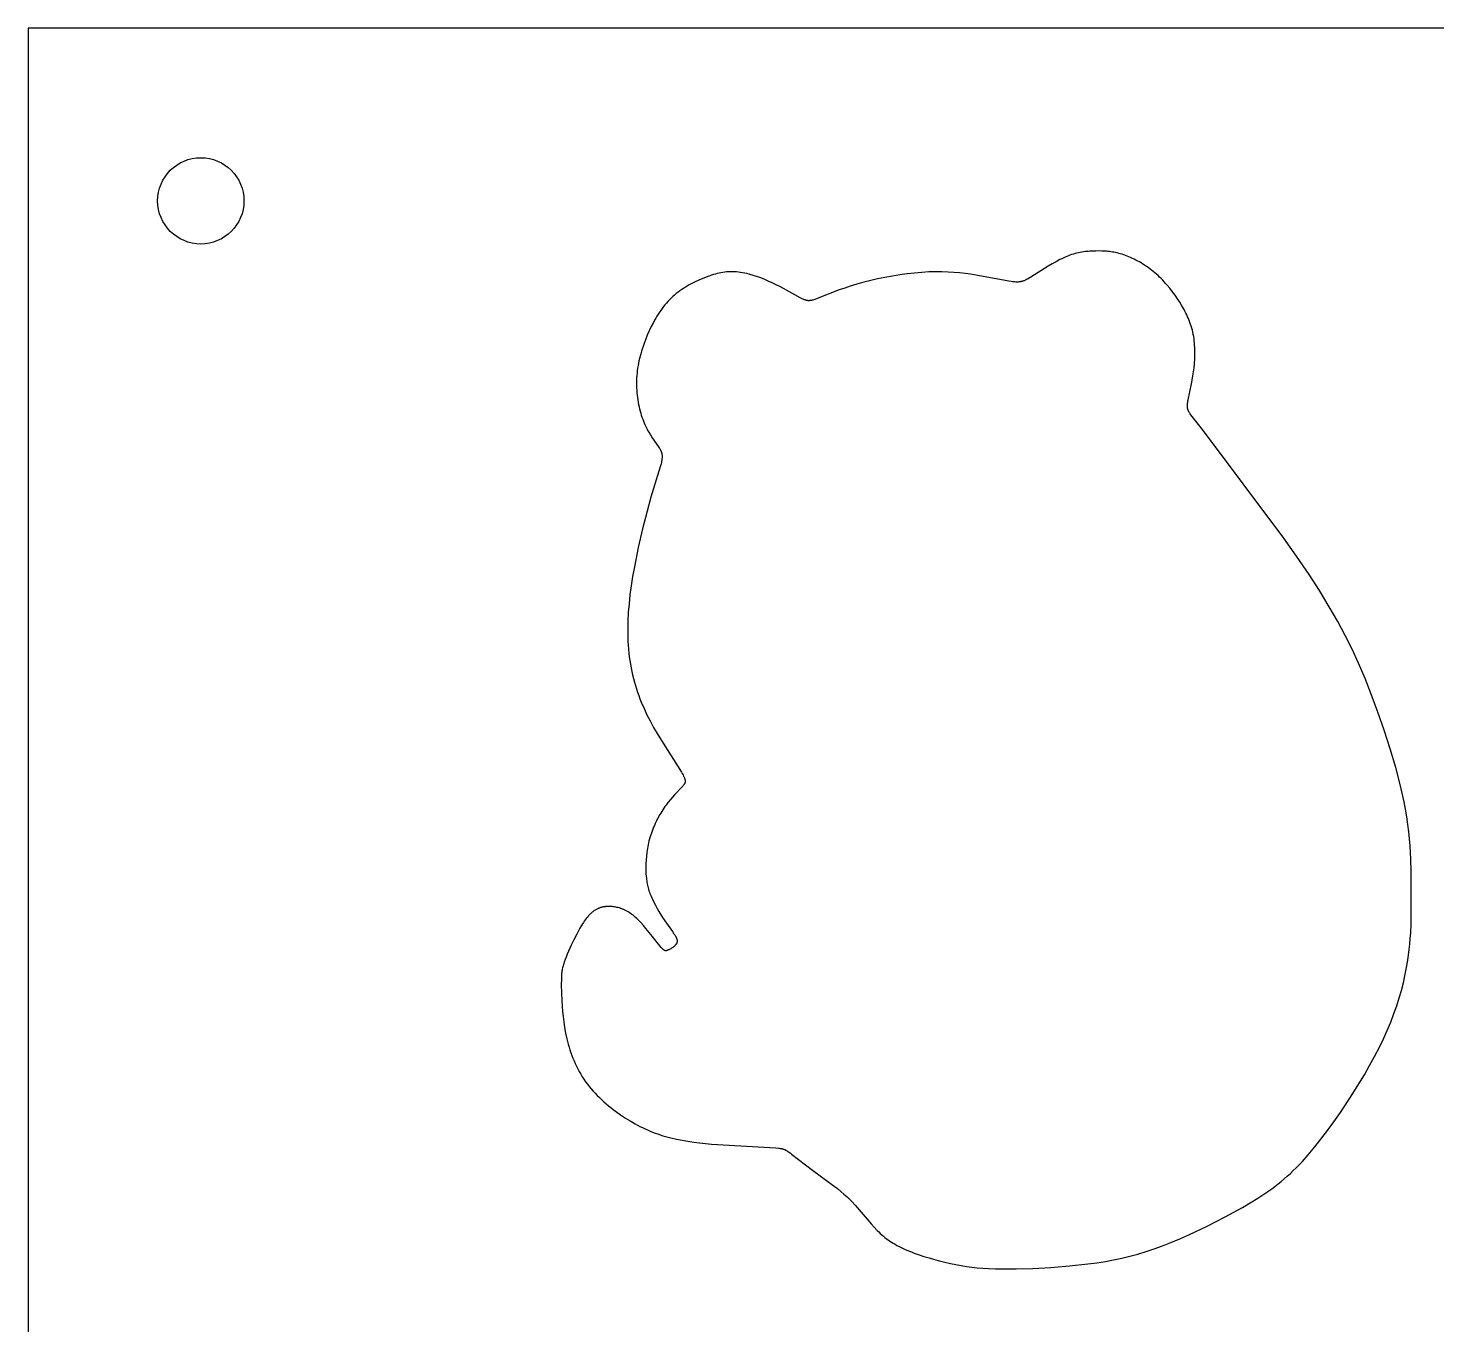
# Model space of a CAD drawing. Extents: x -2154 to -1864, y -146 to 54.
# Drawn here: x -2154 to -2072.4, y -21.1 to 54 of the extents above; entities that cross this region are included whole.
import ezdxf

# ---------------------------------------------------------------- set-up
doc = ezdxf.new("R2010")
doc.units = 0
doc.layers.add('DEFAULT', color=7, linetype='CONTINUOUS')

msp = doc.modelspace()

# ---------------------------------------------------------------- linework, layer by layer
at = {"layer": 'DEFAULT'}
for points in [[(-2154, -146), (-1864, -146), (-1864, 54), (-2154, 54)], [(-2116.409, 1.096), (-2116.41, 1.088), (-2116.411, 1.08), (-2116.413, 1.072), (-2116.415, 1.064), (-2116.417, 1.057), (-2116.42, 1.049), (-2116.423, 1.042), (-2116.425, 1.034), (-2116.429, 1.026), (-2116.432, 1.018), (-2116.436, 1.01), (-2116.44, 1.002), (-2116.444, 0.994), (-2116.448, 0.986), (-2116.453, 0.979), (-2116.458, 0.971), (-2116.463, 0.963), (-2116.468, 0.955), (-2116.474, 0.947), (-2116.48, 0.939), (-2116.492, 0.923), (-2116.505, 0.908), (-2116.519, 0.892), (-2116.534, 0.876), (-2116.549, 0.861), (-2116.565, 0.846), (-2116.588, 0.824), (-2116.613, 0.803), (-2116.638, 0.783), (-2116.664, 0.764), (-2116.701, 0.738), (-2116.739, 0.713), (-2116.778, 0.69), (-2116.817, 0.667), (-2116.849, 0.65), (-2116.882, 0.633), (-2116.916, 0.617), (-2116.95, 0.602), (-2116.963, 0.596), (-2116.977, 0.591), (-2116.991, 0.586), (-2117.006, 0.581), (-2117.016, 0.578), (-2117.027, 0.575), (-2117.032, 0.574), (-2117.038, 0.572), (-2117.043, 0.571), (-2117.049, 0.57), (-2117.053, 0.57), (-2117.057, 0.569), (-2117.061, 0.569), (-2117.065, 0.569), (-2117.069, 0.568), (-2117.073, 0.568), (-2117.075, 0.568), (-2117.077, 0.569), (-2117.079, 0.569), (-2117.081, 0.569), (-2117.082, 0.569), (-2117.084, 0.569), (-2117.086, 0.569), (-2117.088, 0.57), (-2117.092, 0.57), (-2117.095, 0.571), (-2117.099, 0.572), (-2117.103, 0.573), (-2117.106, 0.574), (-2117.11, 0.575), (-2117.112, 0.576), (-2117.115, 0.577), (-2117.119, 0.579), (-2117.124, 0.581), (-2117.128, 0.583), (-2117.133, 0.586), (-2117.137, 0.588), (-2117.142, 0.591), (-2117.146, 0.593), (-2117.152, 0.597), (-2117.159, 0.602), (-2117.165, 0.606), (-2117.171, 0.61), (-2117.182, 0.619), (-2117.194, 0.629), (-2117.209, 0.642), (-2117.224, 0.656), (-2117.239, 0.67), (-2117.253, 0.684), (-2117.29, 0.723), (-2117.325, 0.762), (-2117.411, 0.864), (-2117.924, 1.513), (-2118.215, 1.869), (-2118.365, 2.042), (-2118.519, 2.211), (-2118.591, 2.287), (-2118.665, 2.361), (-2118.741, 2.434), (-2118.819, 2.505), (-2118.889, 2.565), (-2118.961, 2.623), (-2119.034, 2.679), (-2119.109, 2.733), (-2119.178, 2.779), (-2119.248, 2.823), (-2119.32, 2.865), (-2119.357, 2.885), (-2119.394, 2.904), (-2119.428, 2.921), (-2119.463, 2.938), (-2119.499, 2.954), (-2119.534, 2.969), (-2119.57, 2.984), (-2119.606, 2.998), (-2119.642, 3.012), (-2119.679, 3.024), (-2119.714, 3.036), (-2119.749, 3.047), (-2119.82, 3.067), (-2119.892, 3.084), (-2119.965, 3.1), (-2120.037, 3.112), (-2120.109, 3.123), (-2120.145, 3.127), (-2120.182, 3.131), (-2120.218, 3.134), (-2120.254, 3.136), (-2120.291, 3.138), (-2120.328, 3.138), (-2120.365, 3.139), (-2120.401, 3.138), (-2120.438, 3.137), (-2120.475, 3.135), (-2120.511, 3.132), (-2120.548, 3.128), (-2120.585, 3.124), (-2120.622, 3.119), (-2120.658, 3.112), (-2120.695, 3.105), (-2120.731, 3.097), (-2120.768, 3.088), (-2120.804, 3.079), (-2120.839, 3.068), (-2120.876, 3.056), (-2120.912, 3.043), (-2120.948, 3.029), (-2120.983, 3.015), (-2121.018, 2.999), (-2121.053, 2.982), (-2121.087, 2.965), (-2121.121, 2.946), (-2121.156, 2.926), (-2121.19, 2.904), (-2121.224, 2.882), (-2121.257, 2.858), (-2121.289, 2.834), (-2121.321, 2.809), (-2121.352, 2.783), (-2121.383, 2.757), (-2121.414, 2.727), (-2121.445, 2.698), (-2121.476, 2.667), (-2121.506, 2.636), (-2121.535, 2.604), (-2121.563, 2.572), (-2121.619, 2.505), (-2121.676, 2.433), (-2121.731, 2.358), (-2121.784, 2.283), (-2121.835, 2.206), (-2121.888, 2.124), (-2121.939, 2.041), (-2122.037, 1.873), (-2122.226, 1.522), (-2122.388, 1.205), (-2122.543, 0.885), (-2122.698, 0.549), (-2122.772, 0.379), (-2122.842, 0.208), (-2122.899, 0.059), (-2122.953, -0.091), (-2122.975, -0.16), (-2122.997, -0.229), (-2123.015, -0.294), (-2123.032, -0.358), (-2123.047, -0.423), (-2123.06, -0.489), (-2123.072, -0.554), (-2123.082, -0.62), (-2123.091, -0.686), (-2123.098, -0.753), (-2123.104, -0.827), (-2123.109, -0.901), (-2123.115, -1.05), (-2123.118, -1.411), (-2123.11, -1.874), (-2123.092, -2.337), (-2123.073, -2.64), (-2123.048, -2.942), (-2123.017, -3.244), (-2122.979, -3.545), (-2122.928, -3.873), (-2122.868, -4.2), (-2122.797, -4.524), (-2122.757, -4.685), (-2122.714, -4.846), (-2122.667, -5.01), (-2122.617, -5.173), (-2122.563, -5.334), (-2122.505, -5.495), (-2122.444, -5.654), (-2122.379, -5.812), (-2122.31, -5.968), (-2122.238, -6.122), (-2122.16, -6.276), (-2122.079, -6.429), (-2121.993, -6.579), (-2121.902, -6.726), (-2121.808, -6.871), (-2121.708, -7.014), (-2121.605, -7.153), (-2121.498, -7.29), (-2121.387, -7.425), (-2121.271, -7.556), (-2121.153, -7.685), (-2121.031, -7.811), (-2120.906, -7.936), (-2120.777, -8.058), (-2120.647, -8.177), (-2120.513, -8.293), (-2120.381, -8.404), (-2120.247, -8.513), (-2120.111, -8.619), (-2119.973, -8.723), (-2119.691, -8.924), (-2119.403, -9.115), (-2119.127, -9.286), (-2118.846, -9.448), (-2118.703, -9.525), (-2118.559, -9.6), (-2118.413, -9.672), (-2118.266, -9.742), (-2118.122, -9.807), (-2117.976, -9.869), (-2117.828, -9.928), (-2117.68, -9.985), (-2117.531, -10.039), (-2117.381, -10.09), (-2117.23, -10.138), (-2117.077, -10.183), (-2116.921, -10.227), (-2116.764, -10.267), (-2116.449, -10.34), (-2116.119, -10.406), (-2115.788, -10.462), (-2115.446, -10.511), (-2115.104, -10.553), (-2114.417, -10.622), (-2110.685, -10.848), (-2110.541, -10.861), (-2110.494, -10.866), (-2110.446, -10.872), (-2110.398, -10.88), (-2110.374, -10.884), (-2110.351, -10.889), (-2110.331, -10.894), (-2110.312, -10.898), (-2110.293, -10.903), (-2110.274, -10.909), (-2110.257, -10.914), (-2110.24, -10.92), (-2110.223, -10.926), (-2110.207, -10.932), (-2110.19, -10.939), (-2110.174, -10.947), (-2110.157, -10.954), (-2110.141, -10.962), (-2110.124, -10.971), (-2110.107, -10.981), (-2110.073, -11), (-2110.043, -11.018), (-2110.014, -11.036), (-2109.957, -11.074), (-2109.866, -11.137), (-2109.777, -11.202), (-2108.566, -12.144), (-2107.317, -13.057), (-2107.123, -13.207), (-2106.932, -13.362), (-2106.745, -13.521), (-2106.563, -13.685), (-2106.417, -13.825), (-2106.274, -13.969), (-2106.091, -14.165), (-2105.167, -15.24), (-2104.99, -15.438), (-2104.817, -15.621), (-2104.728, -15.71), (-2104.637, -15.797), (-2104.549, -15.878), (-2104.459, -15.956), (-2104.367, -16.032), (-2104.273, -16.106), (-2104.179, -16.176), (-2104.083, -16.243), (-2103.986, -16.308), (-2103.888, -16.37), (-2103.785, -16.431), (-2103.682, -16.49), (-2103.577, -16.546), (-2103.471, -16.6), (-2103.357, -16.654), (-2103.242, -16.707), (-2103.009, -16.807), (-2102.84, -16.874), (-2102.669, -16.938), (-2102.392, -17.037), (-2102.112, -17.129), (-2101.81, -17.222), (-2101.505, -17.31), (-2101.2, -17.391), (-2100.893, -17.467), (-2100.58, -17.537), (-2100.266, -17.602), (-2099.961, -17.659), (-2099.654, -17.709), (-2099.344, -17.751), (-2099.033, -17.786), (-2098.7, -17.814), (-2098.366, -17.835), (-2097.969, -17.851), (-2097.571, -17.858), (-2096.775, -17.853), (-2095.805, -17.824), (-2094.754, -17.767), (-2093.669, -17.682), (-2092.607, -17.567), (-2092.103, -17.499), (-2091.601, -17.421), (-2091.121, -17.334), (-2090.644, -17.234), (-2090.177, -17.122), (-2089.713, -16.996), (-2089.243, -16.854), (-2088.776, -16.698), (-2088.286, -16.519), (-2087.8, -16.328), (-2087.28, -16.11), (-2086.764, -15.882), (-2085.698, -15.377), (-2084.654, -14.841), (-2083.666, -14.294), (-2083.212, -14.027), (-2082.765, -13.751), (-2082.362, -13.489), (-2081.967, -13.213), (-2081.781, -13.076), (-2081.598, -12.935), (-2081.417, -12.79), (-2081.24, -12.642), (-2081.061, -12.486), (-2080.885, -12.327), (-2080.713, -12.164), (-2080.544, -11.997), (-2080.364, -11.813), (-2080.187, -11.625), (-2079.844, -11.24), (-2079.471, -10.794), (-2079.11, -10.338), (-2078.73, -9.837), (-2078.36, -9.329), (-2077.985, -8.792), (-2077.261, -7.695), (-2076.912, -7.135), (-2076.599, -6.612), (-2076.296, -6.083), (-2076.004, -5.547), (-2075.726, -5.005), (-2075.496, -4.529), (-2075.278, -4.049), (-2075.072, -3.562), (-2074.881, -3.07), (-2074.721, -2.617), (-2074.575, -2.16), (-2074.45, -1.727), (-2074.339, -1.29), (-2074.249, -0.891), (-2074.169, -0.489), (-2074.099, -0.086), (-2074.039, 0.319), (-2073.998, 0.639), (-2073.964, 0.96), (-2073.935, 1.281), (-2073.913, 1.602), (-2073.89, 2.117), (-2073.891, 5.161), (-2073.906, 5.876), (-2073.922, 6.259), (-2073.945, 6.64), (-2073.978, 7.046), (-2074.02, 7.451), (-2074.075, 7.891), (-2074.141, 8.331), (-2074.215, 8.768), (-2074.298, 9.204), (-2074.404, 9.702), (-2074.519, 10.197), (-2074.777, 11.181), (-2075.096, 12.256), (-2075.448, 13.342), (-2075.813, 14.394), (-2076.199, 15.438), (-2076.553, 16.34), (-2076.93, 17.234), (-2077.302, 18.043), (-2077.7, 18.837), (-2078.14, 19.647), (-2078.63, 20.494), (-2079.205, 21.431), (-2079.803, 22.355), (-2080.522, 23.418), (-2081.262, 24.467), (-2085.91, 30.674), (-2086.65, 31.616), (-2086.683, 31.661), (-2086.715, 31.707), (-2086.73, 31.731), (-2086.745, 31.754), (-2086.757, 31.773), (-2086.767, 31.792), (-2086.778, 31.811), (-2086.788, 31.831), (-2086.797, 31.851), (-2086.806, 31.871), (-2086.81, 31.881), (-2086.814, 31.891), (-2086.818, 31.901), (-2086.821, 31.912), (-2086.824, 31.921), (-2086.827, 31.931), (-2086.833, 31.951), (-2086.837, 31.97), (-2086.841, 31.99), (-2086.845, 32.012), (-2086.848, 32.033), (-2086.85, 32.054), (-2086.851, 32.076), (-2086.852, 32.093), (-2086.852, 32.111), (-2086.852, 32.129), (-2086.852, 32.146), (-2086.85, 32.182), (-2086.848, 32.217), (-2086.845, 32.249), (-2086.841, 32.282), (-2086.832, 32.346), (-2086.821, 32.41), (-2086.81, 32.473), (-2086.607, 33.409), (-2086.567, 33.623), (-2086.527, 33.86), (-2086.493, 34.097), (-2086.465, 34.336), (-2086.443, 34.575), (-2086.426, 34.84), (-2086.417, 35.106), (-2086.416, 35.238), (-2086.418, 35.371), (-2086.422, 35.504), (-2086.428, 35.636), (-2086.438, 35.764), (-2086.45, 35.892), (-2086.466, 36.02), (-2086.485, 36.147), (-2086.507, 36.267), (-2086.532, 36.386), (-2086.56, 36.504), (-2086.591, 36.622), (-2086.625, 36.735), (-2086.661, 36.847), (-2086.7, 36.959), (-2086.742, 37.069), (-2086.787, 37.179), (-2086.834, 37.287), (-2086.883, 37.394), (-2086.935, 37.501), (-2086.989, 37.606), (-2087.045, 37.711), (-2087.163, 37.918), (-2087.29, 38.126), (-2087.422, 38.33), (-2087.564, 38.536), (-2087.712, 38.738), (-2087.866, 38.935), (-2088.027, 39.126), (-2088.11, 39.221), (-2088.194, 39.313), (-2088.28, 39.405), (-2088.368, 39.494), (-2088.458, 39.582), (-2088.549, 39.668), (-2088.642, 39.752), (-2088.737, 39.834), (-2088.831, 39.912), (-2088.927, 39.988), (-2089.024, 40.062), (-2089.123, 40.135), (-2089.223, 40.205), (-2089.324, 40.273), (-2089.427, 40.338), (-2089.532, 40.402), (-2089.63, 40.46), (-2089.729, 40.515), (-2089.829, 40.569), (-2089.93, 40.62), (-2090.032, 40.669), (-2090.135, 40.717), (-2090.24, 40.761), (-2090.345, 40.804), (-2090.441, 40.84), (-2090.538, 40.874), (-2090.635, 40.906), (-2090.734, 40.936), (-2090.825, 40.96), (-2090.918, 40.983), (-2091.011, 41.004), (-2091.104, 41.022), (-2091.191, 41.037), (-2091.279, 41.05), (-2091.366, 41.061), (-2091.454, 41.071), (-2091.542, 41.079), (-2091.631, 41.085), (-2091.807, 41.093), (-2091.979, 41.096), (-2092.15, 41.095), (-2092.326, 41.091), (-2092.501, 41.082), (-2092.592, 41.076), (-2092.684, 41.068), (-2092.775, 41.058), (-2092.865, 41.047), (-2092.962, 41.032), (-2093.058, 41.015), (-2093.153, 40.996), (-2093.249, 40.974), (-2093.351, 40.948), (-2093.453, 40.919), (-2093.555, 40.887), (-2093.655, 40.853), (-2093.745, 40.819), (-2093.835, 40.783), (-2093.923, 40.745), (-2094.011, 40.706), (-2094.125, 40.651), (-2094.238, 40.594), (-2094.46, 40.475), (-2094.686, 40.345), (-2094.909, 40.21), (-2095.914, 39.579), (-2095.989, 39.535), (-2096.065, 39.492), (-2096.123, 39.461), (-2096.182, 39.431), (-2096.242, 39.403), (-2096.272, 39.39), (-2096.303, 39.377), (-2096.343, 39.362), (-2096.383, 39.348), (-2096.404, 39.342), (-2096.424, 39.336), (-2096.445, 39.33), (-2096.466, 39.325), (-2096.491, 39.32), (-2096.516, 39.315), (-2096.541, 39.311), (-2096.567, 39.307), (-2096.593, 39.304), (-2096.62, 39.301), (-2096.646, 39.3), (-2096.673, 39.298), (-2096.703, 39.298), (-2096.733, 39.298), (-2096.764, 39.298), (-2096.794, 39.299), (-2096.855, 39.303), (-2096.916, 39.309), (-2096.987, 39.317), (-2097.058, 39.326), (-2097.2, 39.347), (-2098.995, 39.683), (-2099.408, 39.748), (-2099.731, 39.791), (-2100.055, 39.827), (-2100.38, 39.856), (-2100.705, 39.876), (-2101.07, 39.889), (-2101.435, 39.891), (-2101.834, 39.88), (-2102.232, 39.858), (-2102.656, 39.821), (-2103.078, 39.773), (-2103.51, 39.714), (-2103.941, 39.645), (-2104.367, 39.567), (-2104.791, 39.481), (-2105.193, 39.39), (-2105.594, 39.289), (-2105.992, 39.178), (-2106.387, 39.057), (-2106.701, 38.953), (-2107.013, 38.843), (-2108.299, 38.341), (-2108.437, 38.292), (-2108.495, 38.273), (-2108.554, 38.255), (-2108.578, 38.249), (-2108.603, 38.242), (-2108.628, 38.237), (-2108.653, 38.231), (-2108.674, 38.228), (-2108.695, 38.224), (-2108.716, 38.222), (-2108.737, 38.22), (-2108.756, 38.218), (-2108.775, 38.218), (-2108.793, 38.218), (-2108.803, 38.218), (-2108.812, 38.218), (-2108.821, 38.219), (-2108.83, 38.22), (-2108.839, 38.221), (-2108.848, 38.222), (-2108.866, 38.224), (-2108.884, 38.227), (-2108.902, 38.231), (-2108.921, 38.236), (-2108.939, 38.241), (-2108.958, 38.247), (-2108.978, 38.254), (-2108.999, 38.261), (-2109.019, 38.269), (-2109.039, 38.277), (-2109.07, 38.29), (-2109.099, 38.304), (-2109.159, 38.332), (-2109.276, 38.393), (-2110.065, 38.832), (-2110.455, 39.037), (-2110.675, 39.146), (-2110.896, 39.251), (-2111.134, 39.357), (-2111.375, 39.458), (-2111.621, 39.553), (-2111.871, 39.641), (-2111.994, 39.68), (-2112.118, 39.718), (-2112.243, 39.753), (-2112.369, 39.784), (-2112.49, 39.812), (-2112.611, 39.836), (-2112.733, 39.856), (-2112.856, 39.873), (-2112.971, 39.884), (-2113.087, 39.891), (-2113.203, 39.895), (-2113.261, 39.895), (-2113.319, 39.894), (-2113.43, 39.89), (-2113.54, 39.882), (-2113.651, 39.87), (-2113.761, 39.855), (-2113.87, 39.837), (-2113.978, 39.815), (-2114.086, 39.79), (-2114.193, 39.763), (-2114.302, 39.732), (-2114.41, 39.698), (-2114.518, 39.663), (-2114.625, 39.625), (-2114.771, 39.57), (-2114.916, 39.512), (-2115.142, 39.415), (-2115.365, 39.31), (-2115.48, 39.252), (-2115.594, 39.193), (-2115.706, 39.13), (-2115.817, 39.066), (-2115.927, 38.999), (-2116.035, 38.93), (-2116.142, 38.859), (-2116.247, 38.785), (-2116.352, 38.707), (-2116.455, 38.627), (-2116.555, 38.543), (-2116.653, 38.457), (-2116.751, 38.367), (-2116.845, 38.274), (-2116.937, 38.178), (-2117.025, 38.079), (-2117.113, 37.977), (-2117.197, 37.873), (-2117.279, 37.766), (-2117.358, 37.657), (-2117.434, 37.546), (-2117.508, 37.434), (-2117.579, 37.32), (-2117.648, 37.205), (-2117.717, 37.085), (-2117.784, 36.963), (-2117.91, 36.717), (-2118.029, 36.467), (-2118.14, 36.213), (-2118.246, 35.952), (-2118.344, 35.688), (-2118.434, 35.42), (-2118.476, 35.286), (-2118.515, 35.15), (-2118.552, 35.013), (-2118.586, 34.874), (-2118.618, 34.736), (-2118.647, 34.596), (-2118.672, 34.456), (-2118.695, 34.315), (-2118.714, 34.174), (-2118.73, 34.033), (-2118.743, 33.89), (-2118.752, 33.748), (-2118.758, 33.605), (-2118.76, 33.462), (-2118.759, 33.319), (-2118.754, 33.176), (-2118.747, 33.033), (-2118.736, 32.89), (-2118.722, 32.752), (-2118.705, 32.614), (-2118.686, 32.476), (-2118.663, 32.339), (-2118.639, 32.209), (-2118.612, 32.079), (-2118.582, 31.949), (-2118.55, 31.821), (-2118.517, 31.702), (-2118.481, 31.583), (-2118.443, 31.466), (-2118.402, 31.349), (-2118.362, 31.245), (-2118.32, 31.142), (-2118.276, 31.04), (-2118.229, 30.939), (-2118.187, 30.854), (-2118.143, 30.769), (-2118.098, 30.686), (-2118.052, 30.603), (-2117.954, 30.44), (-2117.851, 30.28), (-2117.479, 29.749), (-2117.448, 29.701), (-2117.418, 29.653), (-2117.394, 29.612), (-2117.382, 29.591), (-2117.371, 29.57), (-2117.36, 29.548), (-2117.35, 29.527), (-2117.34, 29.505), (-2117.331, 29.483), (-2117.323, 29.461), (-2117.315, 29.439), (-2117.308, 29.416), (-2117.302, 29.393), (-2117.296, 29.371), (-2117.291, 29.349), (-2117.287, 29.326), (-2117.284, 29.304), (-2117.281, 29.28), (-2117.279, 29.255), (-2117.277, 29.231), (-2117.276, 29.206), (-2117.276, 29.179), (-2117.276, 29.151), (-2117.278, 29.124), (-2117.28, 29.097), (-2117.284, 29.053), (-2117.289, 29.01), (-2117.296, 28.967), (-2117.304, 28.924), (-2117.32, 28.848), (-2117.337, 28.773), (-2117.383, 28.601), (-2117.921, 26.831), (-2118.146, 26.021), (-2118.404, 25.015), (-2118.657, 23.926), (-2118.885, 22.804), (-2118.983, 22.253), (-2119.07, 21.7), (-2119.139, 21.179), (-2119.195, 20.656), (-2119.234, 20.171), (-2119.259, 19.686), (-2119.269, 19.2), (-2119.268, 18.956), (-2119.263, 18.713), (-2119.254, 18.487), (-2119.241, 18.261), (-2119.224, 18.035), (-2119.202, 17.81), (-2119.177, 17.595), (-2119.147, 17.38), (-2119.113, 17.166), (-2119.075, 16.952), (-2119.034, 16.746), (-2118.988, 16.541), (-2118.938, 16.337), (-2118.884, 16.134), (-2118.826, 15.935), (-2118.765, 15.738), (-2118.699, 15.542), (-2118.63, 15.347), (-2118.559, 15.158), (-2118.484, 14.972), (-2118.325, 14.602), (-2118.153, 14.237), (-2117.971, 13.879), (-2117.769, 13.509), (-2117.558, 13.145), (-2117.128, 12.445), (-2116.242, 11.064), (-2116.157, 10.922), (-2116.11, 10.839), (-2116.065, 10.755), (-2116.031, 10.687), (-2116.015, 10.653), (-2116, 10.618), (-2115.989, 10.591), (-2115.979, 10.564), (-2115.969, 10.536), (-2115.965, 10.522), (-2115.961, 10.508), (-2115.955, 10.487), (-2115.952, 10.476), (-2115.95, 10.466), (-2115.948, 10.455), (-2115.946, 10.444), (-2115.944, 10.433), (-2115.943, 10.422), (-2115.942, 10.414), (-2115.941, 10.405), (-2115.941, 10.397), (-2115.941, 10.388), (-2115.941, 10.38), (-2115.941, 10.371), (-2115.942, 10.363), (-2115.942, 10.358), (-2115.942, 10.354), (-2115.943, 10.347), (-2115.945, 10.339), (-2115.946, 10.332), (-2115.948, 10.324), (-2115.95, 10.317), (-2115.952, 10.309), (-2115.954, 10.302), (-2115.957, 10.295), (-2115.96, 10.287), (-2115.963, 10.28), (-2115.966, 10.273), (-2115.97, 10.265), (-2115.974, 10.258), (-2115.978, 10.25), (-2115.982, 10.242), (-2115.986, 10.235), (-2115.992, 10.226), (-2115.997, 10.217), (-2116.009, 10.2), (-2116.021, 10.184), (-2116.033, 10.167), (-2116.057, 10.137), (-2116.082, 10.108), (-2116.132, 10.05), (-2116.554, 9.604), (-2116.677, 9.468), (-2116.797, 9.33), (-2116.926, 9.172), (-2116.988, 9.092), (-2117.049, 9.01), (-2117.114, 8.92), (-2117.177, 8.829), (-2117.238, 8.737), (-2117.298, 8.643), (-2117.356, 8.548), (-2117.412, 8.453), (-2117.519, 8.259), (-2117.574, 8.153), (-2117.627, 8.047), (-2117.678, 7.939), (-2117.727, 7.831), (-2117.774, 7.722), (-2117.818, 7.612), (-2117.861, 7.501), (-2117.901, 7.389), (-2117.939, 7.278), (-2117.974, 7.165), (-2118.007, 7.052), (-2118.037, 6.938), (-2118.065, 6.826), (-2118.09, 6.713), (-2118.112, 6.599), (-2118.133, 6.485), (-2118.15, 6.378), (-2118.165, 6.27), (-2118.189, 6.054), (-2118.207, 5.837), (-2118.217, 5.62), (-2118.22, 5.422), (-2118.218, 5.225), (-2118.211, 5.045), (-2118.198, 4.865), (-2118.19, 4.781), (-2118.18, 4.697), (-2118.169, 4.613), (-2118.156, 4.53), (-2118.141, 4.45), (-2118.125, 4.37), (-2118.106, 4.29), (-2118.086, 4.211), (-2118.063, 4.13), (-2118.039, 4.05), (-2118.012, 3.971), (-2117.984, 3.892), (-2117.951, 3.807), (-2117.917, 3.724), (-2117.881, 3.64), (-2117.843, 3.558), (-2117.757, 3.381), (-2117.666, 3.206), (-2117.565, 3.026), (-2117.461, 2.847), (-2117.248, 2.504), (-2117.023, 2.167), (-2116.678, 1.682), (-2116.593, 1.56), (-2116.546, 1.486), (-2116.523, 1.449), (-2116.501, 1.411), (-2116.488, 1.387), (-2116.476, 1.364), (-2116.464, 1.34), (-2116.453, 1.316), (-2116.444, 1.296), (-2116.436, 1.275), (-2116.432, 1.265), (-2116.429, 1.254), (-2116.425, 1.243), (-2116.422, 1.233), (-2116.42, 1.224), (-2116.417, 1.215), (-2116.415, 1.206), (-2116.413, 1.197), (-2116.411, 1.187), (-2116.41, 1.178), (-2116.409, 1.169), (-2116.408, 1.16), (-2116.407, 1.152), (-2116.406, 1.144), (-2116.406, 1.136), (-2116.406, 1.128), (-2116.406, 1.12), (-2116.407, 1.112), (-2116.408, 1.104)]]:
    msp.add_lwpolyline(points, close=True, dxfattribs=at)
msp.add_circle((-2144, 44), 2.5, dxfattribs=at)

doc.saveas('drawing.dxf')
